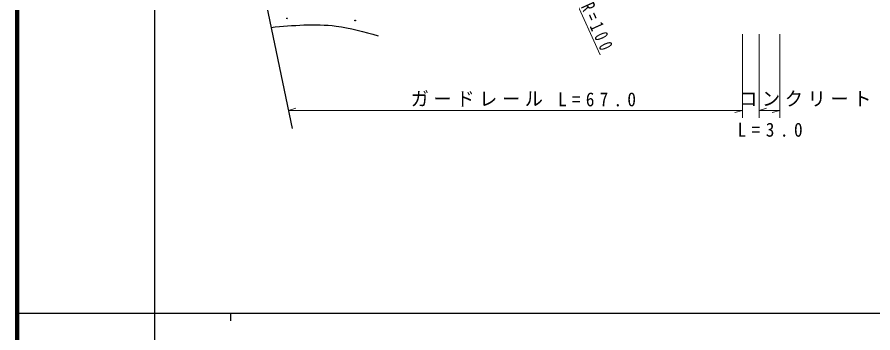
# Model space of a CAD drawing. Units: millimetres, scale not verified. Extents: x 40000 to 680000, y 20000 to 380000.
# Drawn here: x 40000 to 152254, y 202409 to 243831 of the extents above; entities that cross this region are included whole.
import ezdxf

# ---------------------------------------------------------------- set-up
doc = ezdxf.new("R2010")
doc.units = ezdxf.units.MM
doc.header["$LTSCALE"] = 1000
for name, color, linetype, lineweight in [('M-BGD', 7, 'Continuous', 25), ('M-BMK-SRVR', 3, 'Continuous', 25), ('M-STR-HTXT', 7, 'Continuous', 13), ('M-TTL', 2, 'Continuous', 140), ('M-TTL-BAND', 7, 'Continuous', 25)]:
    doc.layers.add(name, color=color, linetype=linetype, lineweight=lineweight)
doc.styles.add('ＭＳ ゴシック', font='')
doc.styles.get('ＭＳ ゴシック').set_extended_font_data('MS Gothic')

msp = doc.modelspace()

# ---------------------------------------------------------------- linework, layer by layer
at = {"layer": 'M-BGD'}
for centre in [(75401, 243663), (84342, 243399)]:
    msp.add_circle(centre, 50, dxfattribs=at)
msp.add_open_spline([(73328, 242490), (76188, 242752), (79047, 243014), (81842, 242651), (83696, 242411), (85522, 241896), (87347, 241381)], degree=3, knots=[0, 0, 0, 0, 1, 1, 1, 2, 2, 2, 2], dxfattribs=at)
at = {"layer": 'M-BMK-SRVR'}
msp.add_line((71374, 251956), (76067, 229224), dxfattribs=at)
at = {"layer": 'M-STR-HTXT'}
for p, q in [((116500, 238902), (104096, 266217)), ((135133, 230600), (135133, 241600)), ((137320, 241600), (137320, 230600)), ((140046, 230600), (140046, 241600)), ((75577, 231600), (76577, 231880)), ((75577, 231600), (135133, 231600)), ((135133, 231600), (134133, 231320)), ((137320, 231600), (138320, 231880)), ((137320, 231600), (140046, 231600)), ((140046, 231600), (139046, 231320))]:
    msp.add_line(p, q, dxfattribs=at)
at = {"layer": 'M-TTL'}
msp.add_line((40000, 380000), (40000, 20000), dxfattribs=at)
at = {"layer": 'M-TTL-BAND'}
for p, q in [((58000, 370000), (58000, 20000)), ((40000, 205000), (579000, 205000)), ((68000, 205000), (68000, 204000))]:
    msp.add_line(p, q, dxfattribs=at)

# ---------------------------------------------------------------- texts
at = {"layer": 'M-STR-HTXT', "insert": (113892, 245200), "char_height": 1833, "attachment_point": 7, "rotation": 294.1, "style": 'ＭＳ ゴシック'}
msp.add_mtext('\\T1.61;\\W0.7;R=100', dxfattribs=at)
at = {"layer": 'M-STR-HTXT', "char_height": 1833, "attachment_point": 7, "style": 'ＭＳ ゴシック'}
for s, insert in [('\\T1.26;\\W0.95;ガードレール', (91633, 232100)), ('\\T1.62;\\W0.9;L=67.0', (110963, 232100)), ('\\T1.26;\\W0.95;コンクリート', (134719, 232100)), ('\\T1.65;\\W0.9;L=3.0', (134506, 228114))]:
    msp.add_mtext(s, dxfattribs=dict(at, insert=insert))

doc.saveas('drawing.dxf')
